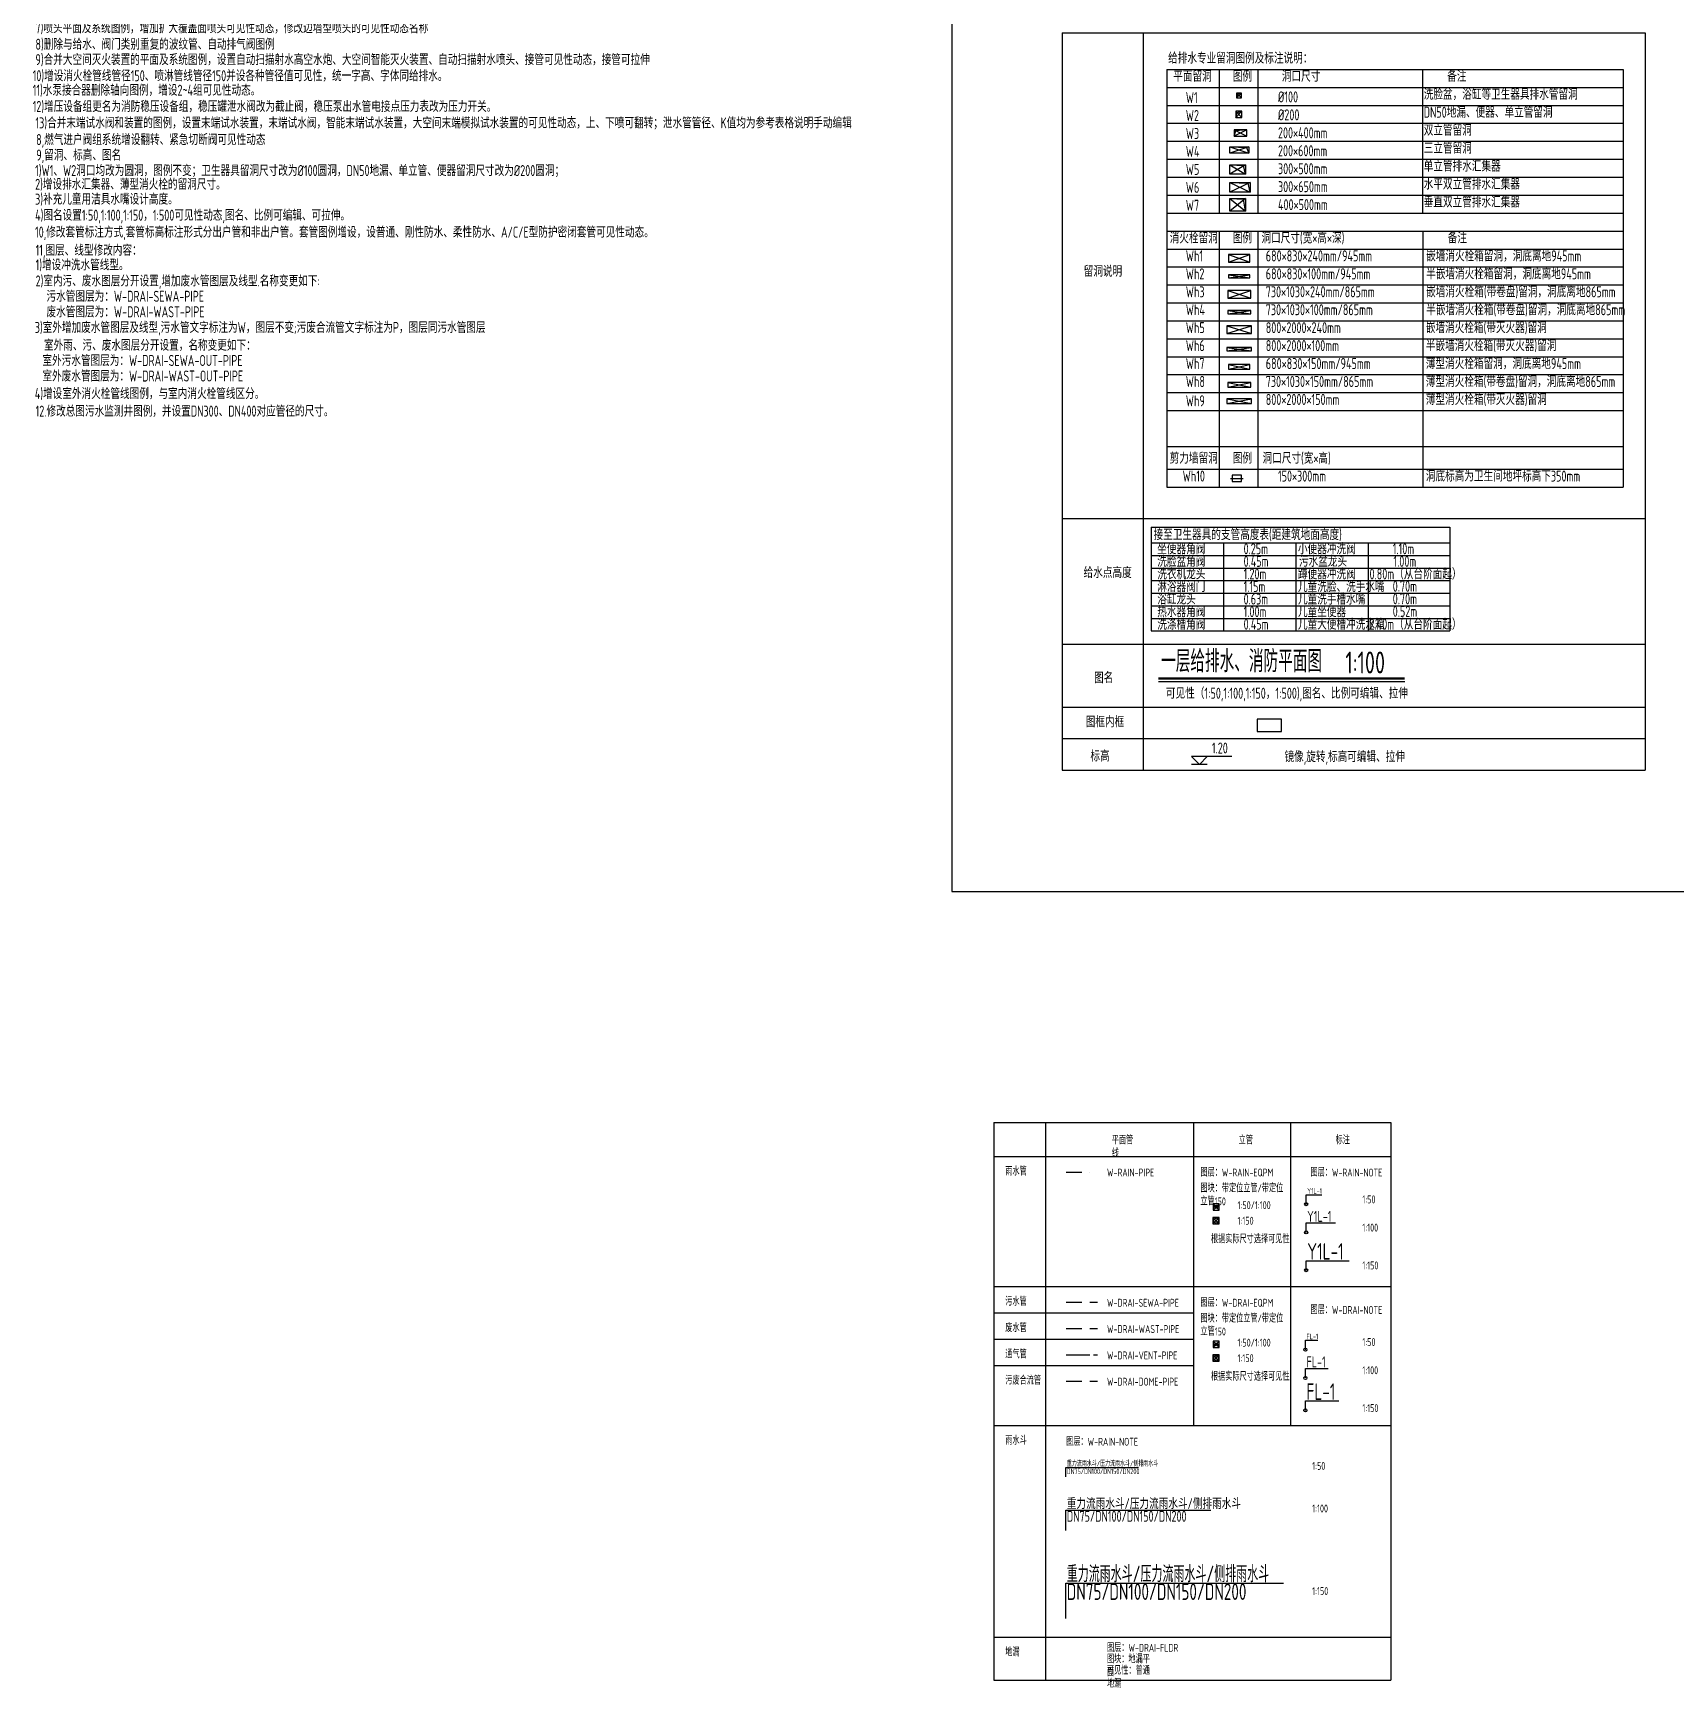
# Model space of a CAD drawing. Extents: x -84241 to 2571207, y -257021 to 1687411.
# Drawn here: x -3404 to 48859, y -82302 to -29891 of the extents above; entities that cross this region are included whole.
import ezdxf

# ---------------------------------------------------------------- set-up
doc = ezdxf.new("R2010")
doc.units = 0
doc.header["$LTSCALE"] = 1000
for name, pattern in [('BORDER', [1.75, 0.5, -0.25, 0.5, -0.25, 0, -0.25]), ('CENTER2', [1.125, 0.75, -0.125, 0.125, -0.125]), ('DASHDOT', [1, 0.5, -0.25, 0, -0.25]), ('DASHED', [0.75, 0.5, -0.25])]:
    doc.linetypes.add(name, pattern=pattern)
doc.layers.get('0').update_dxf_attribs({"linetype": 'CONTINUOUS'})
doc.layers.get('Defpoints').update_dxf_attribs({"linetype": 'CONTINUOUS'})
doc.layers.add('20200618更新内容', color=1, linetype='CONTINUOUS', plot=False)
for name, color, linetype in [('W-DRAI-EQPM', 50, 'CONTINUOUS'), ('W-DRAI-NOTE', 50, 'CONTINUOUS'), ('W-DRAI-SEWA-PIPE', 4, 'DASHED'), ('W-DRAI-VENT-PIPE', 5, 'CENTER2'), ('W-DRAI-WAST-PIPE', 4, 'BORDER'), ('W-HOLE', 231, 'CONTINUOUS'), ('W-HOLE-NOTE', 231, 'CONTINUOUS'), ('W-NOTE', 40, 'CONTINUOUS'), ('W-NOTE-NAME', 40, 'CONTINUOUS'), ('W-RAIN-EQPM', 60, 'CONTINUOUS'), ('W-RAIN-NOTE', 60, 'CONTINUOUS'), ('W-RAIN-PIPE', 6, 'DASHDOT')]:
    doc.layers.add(name, color=color, linetype=linetype)
doc.styles.add('TH-STYLE3', font='tssdeng.shx', dxfattribs={"width": 0.7, "bigfont": 'tssdchn.shx'})

# ---------------------------------------------------------------- blocks, each defined once
blk = doc.blocks.new('*U193')
at = {"layer": 'W-NOTE'}
blk.add_lwpolyline([(0, 0), (1074, 0), (1074, 821), (0, 821)], close=True, dxfattribs=at)
blk = doc.blocks.new('*U142')
at = {"layer": 'W-NOTE'}
blk.add_lwpolyline([(0, 0), (777, 0), (777, 400), (0, 400)], close=True, dxfattribs=at)
blk = doc.blocks.new('*U175')
at = {"layer": 'W-HOLE'}
for p, q in [((0, 0), (780, -240)), ((0, 0), (0, -240)), ((780, 0), (0, 0)), ((0, -240), (780, 0)), ((0, -240), (780, -240)), ((780, -240), (780, 0))]:
    blk.add_line(p, q, dxfattribs=at)
blk = doc.blocks.new('150×150留洞')
at = {"layer": 'Defpoints'}
for p, q in [((-75, 75), (75, -75)), ((-75, -75), (75, 75))]:
    blk.add_line(p, q, dxfattribs=at)
at = {"layer": 'W-HOLE'}
for p, q in [((-37.5, 37.5), (-75, -75)), ((75, 75), (-37.5, 37.5))]:
    blk.add_line(p, q, dxfattribs=at)
blk.add_lwpolyline([(-75, -75), (75, -75), (75, 75), (-75, 75)], close=True, dxfattribs=at)
blk = doc.blocks.new('200×200留洞')
at = {"layer": 'Defpoints'}
for p, q in [((100, 100), (-100, -100)), ((-100, 100), (100, -100))]:
    blk.add_line(p, q, dxfattribs=at)
at = {"layer": 'W-HOLE'}
for p in [(-100, -100), (100, 100)]:
    blk.add_line(p, (-50, 50), dxfattribs=at)
blk.add_lwpolyline([(-100, -100), (100, -100), (100, 100), (-100, 100)], close=True, dxfattribs=at)
blk = doc.blocks.new('200×400留洞')
at = {"layer": 'Defpoints'}
for p, q in [((400, 0), (0, -200)), ((0, 0), (400, -200))]:
    blk.add_line(p, q, dxfattribs=at)
at = {"layer": 'W-HOLE'}
for p in [(400, 0), (0, -200)]:
    blk.add_line(p, (60, -30), dxfattribs=at)
blk.add_lwpolyline([(0, -200), (400, -200), (400, 0), (0, 0)], close=True, dxfattribs=at)
blk = doc.blocks.new('*U140')
blk.add_lwpolyline([(0, -75), (300, -75), (300, 125), (0, 125)], close=True)
at = {"layer": 'Defpoints'}
blk.add_line((-50, 25), (350, 25), dxfattribs=at)
blk = doc.blocks.new('200×600留洞')
at = {"layer": 'Defpoints'}
for p, q in [((0, 0), (600, -200)), ((600, 0), (0, -200))]:
    blk.add_line(p, q, dxfattribs=at)
at = {"layer": 'W-HOLE'}
for p in [(0, 0), (600, -200)]:
    blk.add_line(p, (537, -21), dxfattribs=at)
blk.add_lwpolyline([(600, -200), (0, -200), (0, 0), (600, 0)], close=True, dxfattribs=at)
blk = doc.blocks.new('*U177')
at = {"layer": 'W-HOLE'}
for p, q in [((0, 0), (780, -100)), ((0, 0), (0, -100)), ((780, 0), (0, 0)), ((0, -100), (780, 0)), ((0, -100), (780, -100)), ((780, -100), (780, 0))]:
    blk.add_line(p, q, dxfattribs=at)
blk = doc.blocks.new('*U176')
at = {"layer": 'W-HOLE'}
for p, q in [((0, 0), (730, -100)), ((0, 0), (0, -100)), ((730, 0), (0, 0)), ((0, -100), (730, 0)), ((0, -100), (730, -100)), ((730, -100), (730, 0))]:
    blk.add_line(p, q, dxfattribs=at)
blk = doc.blocks.new('*U141')
at = {"layer": 'W-HOLE'}
for p, q in [((0, 0), (730, -240)), ((0, 0), (0, -240)), ((730, 0), (0, 0)), ((0, -240), (730, 0)), ((0, -240), (730, -240)), ((730, -240), (730, 0))]:
    blk.add_line(p, q, dxfattribs=at)
blk = doc.blocks.new('*U185')
at = {"layer": 'W-HOLE'}
for p, q in [((0, 0), (680, -100)), ((0, -100), (680, 0)), ((0, 0), (0, -100)), ((680, 0), (0, 0)), ((0, -100), (680, -100)), ((680, -100), (680, 0))]:
    blk.add_line(p, q, dxfattribs=at)
blk = doc.blocks.new('*U184')
at = {"layer": 'W-HOLE'}
for p, q in [((0, 0), (680, -240)), ((0, -240), (680, 0)), ((0, 0), (0, -240)), ((680, 0), (0, 0)), ((0, -240), (680, -240)), ((680, -240), (680, 0))]:
    blk.add_line(p, q, dxfattribs=at)
blk = doc.blocks.new('300×500留洞')
at = {"layer": 'Defpoints'}
for p, q in [((81460, -49287), (81960, -49587)), ((81960, -49287), (81460, -49587))]:
    blk.add_line(p, q, dxfattribs=at)
at = {"layer": 'W-HOLE'}
for p in [(81460, -49287), (81960, -49587)]:
    blk.add_line(p, (81897, -49308), dxfattribs=at)
blk.add_lwpolyline([(81960, -49587), (81460, -49587), (81460, -49287), (81960, -49287)], close=True, dxfattribs=at)
blk = doc.blocks.new('400×500留洞')
at = {"layer": 'Defpoints'}
for p, q in [((0, 400), (500, 0)), ((500, 400), (0, 0))]:
    blk.add_line(p, q, dxfattribs=at)
at = {"layer": 'W-HOLE'}
for p in [(0, 400), (500, 0)]:
    blk.add_line(p, (437, 379), dxfattribs=at)
blk.add_lwpolyline([(500, 0), (0, 0), (0, 400), (500, 400)], close=True, dxfattribs=at)
blk = doc.blocks.new('300×650留洞')
at = {"layer": 'Defpoints'}
for p, q in [((81460, -49859), (82110, -50159)), ((82110, -49859), (81460, -50159))]:
    blk.add_line(p, q, dxfattribs=at)
at = {"layer": 'W-HOLE'}
for p in [(81460, -49859), (82110, -50159)]:
    blk.add_line(p, (82047, -49880), dxfattribs=at)
blk.add_lwpolyline([(82110, -50159), (81460, -50159), (81460, -49859), (82110, -49859)], close=True, dxfattribs=at)
blk = doc.blocks.new('*U278')
at = {"layer": 'W-HOLE'}
for p, q in [((0, 0), (730, -150)), ((0, 0), (0, -150)), ((730, 0), (0, 0)), ((0, -150), (730, 0)), ((0, -150), (730, -150)), ((730, -150), (730, 0))]:
    blk.add_line(p, q, dxfattribs=at)
blk = doc.blocks.new('*U277')
at = {"layer": 'W-HOLE'}
for p, q in [((0, 0), (680, -150)), ((0, -150), (680, 0)), ((0, 0), (0, -150)), ((680, 0), (0, 0)), ((0, -150), (680, -150)), ((680, -150), (680, 0))]:
    blk.add_line(p, q, dxfattribs=at)
blk = doc.blocks.new('*U279')
at = {"layer": 'W-HOLE'}
for p, q in [((0, 0), (780, -150)), ((0, 0), (0, -150)), ((780, 0), (0, 0)), ((0, -150), (780, 0)), ((0, -150), (780, -150)), ((780, -150), (780, 0))]:
    blk.add_line(p, q, dxfattribs=at)
blk = doc.blocks.new('*U282')
for p, q in [((1033, 250), (-250, 250)), ((0, 0), (-250, 250)), ((250, 0), (-250, 0)), ((0, 0), (250, 250))]:
    blk.add_line(p, q)
at = {"style": 'TH-STYLE3', "width": 0.7}
blk.add_attdef('标高', (398, 350), '', height=350, dxfattribs=at)
blk = doc.blocks.new('*U283')
at = {"layer": 'W-NOTE-NAME'}
blk.add_line((0, -100), (7841, -100), dxfattribs=at)
at = {"layer": 'W-NOTE-NAME', "const_width": 70}
blk.add_lwpolyline([(0, 0), (7841, 0)], dxfattribs=at)
at = {"layer": 'W-NOTE-NAME', "style": 'TH-STYLE3', "width": 0.7}
for tag, p in [('图名100', (89, 201)), ('比例2', (5954, 159))]:
    blk.add_attdef(tag, p, '', height=700, dxfattribs=at)
blk = doc.blocks.new('*U408')
blk.add_circle((0, 0), 50)
at = {"layer": 'Defpoints', "color": 8}
for p, q in [((-100, 100), (100, -100)), ((100, 100), (-100, -100))]:
    blk.add_line(p, q, dxfattribs=at)
blk.add_lwpolyline([(-100, -100), (100, -100), (100, 100), (-100, 100)], close=True, dxfattribs=at)
for centre in [(-80, 80), (-80, -80)]:
    blk.add_circle(centre, 3.43, dxfattribs=at)
blk = doc.blocks.new('*U355')
blk.add_circle((0, 0), 75)
at = {"layer": 'Defpoints', "color": 8}
for p, q in [((-100, 100), (100, -100)), ((100, 100), (-100, -100))]:
    blk.add_line(p, q, dxfattribs=at)
blk.add_lwpolyline([(-100, -100), (100, -100), (100, 100), (-100, 100)], close=True, dxfattribs=at)
for centre in [(-80, 80), (-80, -80)]:
    blk.add_circle(centre, 3.43, dxfattribs=at)

msp = doc.modelspace()

# ---------------------------------------------------------------- linework, layer by layer
for p, q in [((29348.3016, -29890.8299), (29348.3016, -45344.6705)), ((29348.3016, -29890.8299), (47904.5596, -29890.8299)), ((31925.3082, -29890.8299), (31925.3082, -45344.6705)), ((47904.5596, -29890.8299), (47904.5596, -45344.6705)), ((29348.3016, -45344.6705), (29348.3016, -53344.6705)), ((29348.3016, -45344.6705), (47904.5596, -45344.6705)), ((29348.3016, -45344.6705), (47904.5596, -45344.6705)), ((29348.3016, -45344.6705), (47904.5596, -45344.6705)), ((31925.3082, -45344.6705), (31925.3082, -53344.6705)), ((47904.5596, -45344.6705), (47904.5596, -53344.6705)), ((29348.3016, -49344.6705), (47904.5596, -49344.6705)), ((29348.3016, -51344.6705), (47904.5596, -51344.6705)), ((29348.3016, -52344.6705), (47904.5596, -52344.6705)), ((29348.3016, -53344.6705), (47904.5596, -53344.6705)), ((27176.2217, -64559.8464), (39814.0312, -64559.8464)), ((27176.2217, -64559.8464), (27176.2217, -82301.6213)), ((28820.7938, -64559.8464), (28820.7938, -82301.6213)), ((33529.8477, -64559.8464), (33529.8477, -74204.0934)), ((36618.0882, -64559.8464), (36618.0882, -74204.0934)), ((39814.0312, -64559.8464), (39814.0312, -82301.6213)), ((27176.2217, -65638.1311), (39814.0312, -65638.1311)), ((27176.2217, -69781.319), (39814.0312, -69781.319)), ((27176.2217, -70618.3169), (33529.8477, -70618.3169)), ((27176.2217, -71455.3149), (33529.8477, -71455.3149)), ((27176.2217, -72292.3128), (33529.8477, -72292.3128)), ((27176.2217, -74204.0934), (39814.0312, -74204.0934)), ((27176.2217, -80936.2225), (39814.0312, -80936.2225)), ((27176.2217, -82301.6213), (39814.0312, -82301.6213))]:
    msp.add_line(p, q)
at = {"layer": 'W-DRAI-EQPM'}
for centre in [(37092.8739, -71790.4536), (37092.8739, -72688.7095), (37092.8739, -73720.8967)]:
    msp.add_circle(centre, 50, dxfattribs=at)
at = {"layer": 'W-DRAI-NOTE'}
for points in [[(37092.8739, -71790.4536), (37092.8739, -71490.4536), (37492.1136, -71490.4536)], [(37092.8739, -72688.7095), (37092.8739, -72388.7095), (37822.6339, -72388.7095)], [(37092.8739, -73720.8967), (37092.8739, -73420.8967), (38153.887, -73420.8967)]]:
    msp.add_lwpolyline(points, dxfattribs=at)
at = {"layer": 'W-DRAI-SEWA-PIPE'}
for p, q in [((29479.3738, -70282.1), (30479.3738, -70282.1)), ((29479.3738, -72793.0938), (30479.3738, -72793.0938))]:
    msp.add_line(p, q, dxfattribs=at)
at = {"layer": 'W-DRAI-VENT-PIPE'}
msp.add_line((29479.3738, -71956.0959), (30479.3738, -71956.0959), dxfattribs=at)
at = {"layer": 'W-DRAI-WAST-PIPE', "linetype": 'BORDER'}
msp.add_line((29479.3738, -71119.0979), (30479.3738, -71119.0979), dxfattribs=at)
at = {"layer": 'W-HOLE-NOTE'}
for p, q in [((32684.6091, -31052.1841), (32684.6091, -44344.6705)), ((32684.6091, -31052.1841), (47208.7337, -31052.1841)), ((34346.2677, -31052.1841), (34346.2677, -35623.6127)), ((35582.9245, -31052.1841), (35582.9245, -35623.6127)), ((40821.2523, -31052.1841), (40821.2523, -35623.6127)), ((47208.7337, -31052.1841), (47208.7337, -44344.6705)), ((32684.6091, -31623.6127), (47208.7337, -31623.6127)), ((32684.6091, -32195.0413), (47208.7337, -32195.0413)), ((32684.6091, -32766.4698), (47208.7337, -32766.4698)), ((32684.6091, -33337.8984), (47208.7337, -33337.8984)), ((32684.6091, -33909.327), (47208.7337, -33909.327)), ((32684.6091, -34480.7556), (47208.7337, -34480.7556)), ((32684.6091, -35052.1841), (47208.7337, -35052.1841)), ((32684.6091, -35623.6127), (47208.7337, -35623.6127)), ((32684.6091, -36195.0413), (47208.7337, -36195.0413)), ((34346.2677, -36195.0413), (34346.2677, -40193.327)), ((35582.9245, -36195.0413), (35582.9245, -40193.327)), ((40834.8211, -36195.0413), (40834.8211, -40193.327)), ((32684.6091, -36766.4698), (47208.7337, -36766.4698)), ((32684.6091, -37337.8984), (47208.7337, -37337.8984)), ((32684.6091, -37908.8984), (47208.7337, -37908.8984)), ((32684.6091, -38479.8984), (47208.7337, -38479.8984)), ((32684.6091, -39050.8984), (47208.7337, -39050.8984)), ((32684.6091, -39621.8984), (47208.7337, -39621.8984)), ((32684.6091, -40193.327), (47208.7337, -40193.327)), ((34346.2677, -40193.327), (34346.2677, -44344.6705)), ((35582.9245, -40193.327), (35582.9245, -44344.6705)), ((40834.8211, -40193.327), (40834.8211, -44344.6705)), ((32684.6091, -40764.327), (47208.7337, -40764.327)), ((32684.6091, -41335.327), (47208.7337, -41335.327)), ((32684.6091, -41906.327), (47208.7337, -41906.327)), ((32684.6091, -43048.7556), (47208.7337, -43048.7556)), ((32684.6091, -43773.2419), (47208.7337, -43773.2419)), ((32684.6091, -44344.6705), (47208.7337, -44344.6705))]:
    msp.add_line(p, q, dxfattribs=at)
at = {"layer": 'W-NOTE'}
for p, q in [((32183.1365, -45616.8346), (41690.4602, -45616.8346)), ((32183.1365, -45616.8346), (32183.1365, -48917.983)), ((32183.1365, -46117.983), (41690.4602, -46117.983)), ((34484.9674, -46117.983), (34484.9674, -48917.983)), ((36786.7983, -46117.983), (36786.7983, -48917.983)), ((39088.6293, -46117.983), (39088.6293, -48917.983)), ((41690.4602, -45616.8346), (41690.4602, -48917.983)), ((32183.1365, -46517.983), (41690.4602, -46517.983)), ((32183.1365, -46917.983), (41690.4602, -46917.983)), ((32183.1365, -47317.983), (41690.4602, -47317.983)), ((32183.1365, -47717.983), (41690.4602, -47717.983)), ((32183.1365, -48117.983), (41690.4602, -48117.983)), ((32183.1365, -48517.983), (41690.4602, -48517.983)), ((32183.1365, -48917.983), (41690.4602, -48917.983))]:
    msp.add_line(p, q, dxfattribs=at)
at = {"layer": 'W-RAIN-EQPM'}
for centre in [(37116.2481, -67158.5758), (37116.2481, -68056.8317), (37116.2481, -69258.6364)]:
    msp.add_circle(centre, 50, dxfattribs=at)
at = {"layer": 'W-RAIN-NOTE'}
for points in [[(37116.2481, -67158.5758), (37116.2481, -66858.5758), (37619.3637, -66858.5758)], [(37116.2481, -68056.8317), (37116.2481, -67756.8317), (38051.8853, -67756.8317)], [(37116.2481, -69258.6364), (37116.2481, -68958.6364), (38489.282, -68958.6364)], [(29464.5435, -75838.8965), (29464.5435, -75538.8965), (31778.2141, -75538.8965)], [(29464.5435, -77543.8028), (29464.5435, -76896.4378), (34083.0779, -76896.4378)], [(29464.5435, -80346.1402), (29464.5435, -79223.1763), (36396.395, -79223.1763)]]:
    msp.add_lwpolyline(points, dxfattribs=at)
at = {"layer": 'W-RAIN-PIPE'}
msp.add_line((29479.3738, -66138.912), (30479.3738, -66138.912), dxfattribs=at)

# ---------------------------------------------------------------- block references
for name, p in [('200×600留洞', (34688.5408, -33511.1241)), ('*U184', (34647.6631, -36944.9371)), ('*U185', (34647.6631, -37585.9371)), ('*U141', (34622.6631, -38086.9371)), ('*U176', (34622.6631, -38727.9371)), ('*U175', (34597.6631, -39212.0357)), ('*U177', (34597.6631, -39903.0357)), ('*U277', (34647.6631, -40441.3656)), ('*U278', (34622.6631, -41012.3656)), ('*U279', (34597.6631, -41532.3307))]:
    msp.add_blockref(name, p)
msp.add_blockref('*U282', (33720.9531, -53169.5078)).add_auto_attribs({'标高': '1.20'})
at = {"layer": '20200618更新内容', "color": 4}
for name, p in [('300×500留洞', (-46771.6, 15204.4126)), ('300×650留洞', (-46771.6, 15204.4124)), ('400×500留洞', (34688.5408, -35560.6149))]:
    msp.add_blockref(name, p, dxfattribs=at)
at = {"layer": 'W-DRAI-EQPM'}
for name, p in [('*U408', (34254.1803, -71619.8649)), ('*U355', (34251.1114, -72057.8088))]:
    msp.add_blockref(name, p, dxfattribs=at)
at = {"layer": 'W-HOLE'}
for name, p in [('150×150留洞', (34981.0201, -31881.7326)), ('200×200留洞', (34974.991, -32479.3532)), ('200×400留洞', (34824.549, -32973.4721)), ('*U140', (34757.773, -44092.2432))]:
    msp.add_blockref(name, p, dxfattribs=at)
at = {"layer": 'W-NOTE', "xscale": 100, "yscale": 100, "zscale": 100}
msp.add_blockref('*U193', (25842.8928, -57205.0415), dxfattribs=at)
at = {"layer": 'W-NOTE'}
msp.add_blockref('*U283', (32413.1026, -50432.4586), dxfattribs=at).add_auto_attribs({'比例2': '1:100', '图名100': '一层给排水、消防平面图'})
msp.add_blockref('*U142', (35553.4822, -52122.4063), dxfattribs=at)
at = {"layer": 'W-RAIN-EQPM'}
for name, p in [('*U355', (34251.1114, -67683.8012)), ('*U408', (34254.1803, -67245.8573))]:
    msp.add_blockref(name, p, dxfattribs=at)

# ---------------------------------------------------------------- texts
at = {"style": 'TH-STYLE3', "width": 0.7}
for s, height, p in [('11,图层、线型修改内容：', 350, (-3319.3486, -36980.4845)), ('1)增设冲洗水管线型。', 350, (-3319.3486, -37445.8107)), ('2)室内污、废水图层分开设置,增加废水管图层及线型.名称变更如下:', 350, (-3319.3486, -37956.9634)), ('污水管图层为：W-DRAI-SEWA-PIPE', 350, (-2971.9105, -38445.4836)), ('废水管图层为：W-DRAI-WAST-PIPE', 350, (-2971.9105, -38939.7272)), ('3)室外增加废水管图层及线型,污水管文字标注为W，图层不变;污废合流管文字标注为P，图层同污水管图层', 350, (-3345.0813, -39436.9331)), ('室外雨、污、废水图层分开设置，名称变更如下：', 350, (-3051.5702, -40002.0063)), ('室外污水管图层为：W-DRAI-SEWA-OUT-PIPE', 350, (-3102.5383, -40488.6995)), ('室外废水管图层为：W-DRAI-WAST-OUT-PIPE', 350, (-3102.5383, -40982.943)), ('4)增设室外消火栓管线图例，与室内消火栓管线区分。', 350, (-3345.0813, -41540.1421)), ('1:50/1:100', 250, (34934.6789, -67316.7105)), ('1:50', 250, (38906.8874, -67131.9886)), ('1:150', 250, (34934.6789, -67810.3259)), ('1:100', 250, (38906.8874, -68030.2444)), ('1:150', 250, (38906.8874, -69232.0492)), ('1:50/1:100', 250, (34934.6789, -71690.7181)), ('1:50', 250, (38906.8874, -71672.4236)), ('1:150', 250, (34934.6789, -72184.3335)), ('1:100', 250, (38906.8874, -72570.6794)), ('1:150', 250, (38906.8874, -73772.4841)), ('1:50', 250, (37310.3292, -75613.206)), ('1:100', 250, (37310.3292, -76966.6063)), ('1:150', 250, (37310.3292, -79594.44))]:
    msp.add_text(s, height=height, dxfattribs=at).set_placement(p)
at = {"color": 2, "style": 'TH-STYLE3', "width": 0.7}
msp.add_text('12.修改总图污水监测井图例，并设置DN300、DN400对应管径的尺寸。', height=350, dxfattribs=at).set_placement((-3319.3486, -42099.6287))
at = {"char_height": 250, "attachment_point": 1, "style": 'TH-STYLE3'}
for s, width, insert in [('平面管线', 701.874236, (30931.0686, -64997.8475)), ('立管', 701.874236, (34969.2783, -64997.8475)), ('标注', 701.874236, (38055.4457, -64997.8475)), ('雨水管', 701.874236, (27541.5863, -65993.3552)), ('污水管', 701.874236, (27541.5863, -70136.5432)), ('废水管', 701.874236, (27541.5863, -70973.5411)), ('通气管', 701.874236, (27541.5863, -71810.5391)), ('污废合流管', 1281.232228, (27541.5863, -72647.537)), ('雨水斗', 701.874236, (27541.5863, -74559.3176)), ('地漏', 701.874236, (27541.5863, -81291.4467))]:
    msp.add_mtext_dynamic_manual_height_columns(s, width=width, gutter_width=1250, heights=[0], dxfattribs=dict(at, insert=insert))
for s, insert, width in [('W-RAIN-PIPE', (30779.3755, -66027.8499), 1498.269231), ('图层：W-RAIN-EQPM', (33752.0643, -66027.8499), 2400.477555), ('图层：W-RAIN-NOTE', (37255.4761, -66027.8499), 2602.034604), ('图块：带定位立管/带定位立管150', (33752.0643, -66527.8499), 2829.741564), ('根据实际尺寸选择可见性', (34087.159, -68147.3502), 2400.477555), ('W-DRAI-SEWA-PIPE', (30779.3755, -70171.0378), 1498.269231), ('图层：W-DRAI-EQPM', (33752.0643, -70171.0378), 2400.477555), ('图块：带定位立管/带定位立管150', (33752.0643, -70671.0378), 2829.741564), ('图层：W-DRAI-NOTE', (37255.4761, -70401.8575), 2290.140079), ('W-DRAI-WAST-PIPE', (30779.3755, -71008.0358), 1498.269231), ('W-DRAI-VENT-PIPE', (30779.3755, -71845.0337), 1498.269231), ('W-DRAI-DOME-PIPE', (30779.3755, -72682.0317), 1498.269231), ('根据实际尺寸选择可见性', (34087.159, -72521.3578), 2400.477555), ('图层：W-RAIN-NOTE', (29479.4751, -74593.8123), 2624.289963), ('图层：W-DRAI-FLDR', (30779.3755, -81150.5294), 2875.071417), ('图块：地漏平面', (30779.3755, -81511.8909), 1498.269231), ('可见性：普通地漏', (30779.3755, -81873.2523), 1498.269231)]:
    msp.add_mtext(s, dxfattribs=dict(at, insert=insert, width=width))
at = {"layer": '20200618更新内容', "color": 1, "style": 'TH-STYLE3', "width": 0.7}
for s, p in [('7)喷头平面及系统图例，增加扩大覆盖面喷头可见性动态，修改边墙型喷头的可见性动态名称', (-3323.6198, -29901.2315)), ('8)删除与给水、阀门类别重复的波纹管、自动排气阀图例', (-3323.6198, -30425.7855)), ('9)合并大空间灭火装置的平面及系统图例，设置自动扫描射水高空水炮、大空间智能灭火装置、自动扫描射水喷头、接管可见性动态，接管可拉伸', (-3323.6198, -30914.4793)), ('10)增设消火栓管线管径150、喷淋管线管径150并设各种管径值可见性，统一字高、字体同给排水。', (-3412.5902, -31427.3514)), ('11)水泵接合器删除轴向图例，增设2~4组可见性动态。', (-3412.5902, -31887.8021)), ('12)增压设备组更名为消防稳压设备组，稳压罐泄水阀改为截止阀，稳压泵出水管电接点压力表改为压力开关。', (-3412.5902, -32405.4572)), ('13)合并末端试水阀和装置的图例，设置末端试水装置，末端试水阀，智能末端试水装置，大空间末端模拟试水装置的可见性动态，上、下喷可翻转；泄水管管径、K值均为参考表格说明手动编辑', (-3323.6198, -32926.9178))]:
    msp.add_text(s, height=350, dxfattribs=at).set_placement(p)
at = {"layer": '20200618更新内容', "color": 190, "style": 'TH-STYLE3', "width": 0.7}
msp.add_text('8,燃气进户阀组系统增设翻转、紧急切断阀可见性动态', height=350, dxfattribs=at).set_placement((-3303.0632, -33459.7796))
at = {"layer": '20200618更新内容', "color": 30, "style": 'TH-STYLE3', "width": 0.7}
msp.add_text('10,修改套管标注方式,套管标高标注形式分出户管和非出户管。套管图例增设，设普通、刚性防水、柔性防水、A/C/E型防护密闭套管可见性动态。', height=350, dxfattribs=at).set_placement((-3337.8817, -36402.7883))
at = {"layer": 'W-DRAI-NOTE', "style": 'TH-STYLE3', "width": 0.7}
for height, p in [(175, (37127.8739, -71455.4536)), (350, (37127.8739, -72353.7095)), (525, (37127.8739, -73385.8967))]:
    msp.add_text('FL-1', height=height, dxfattribs=at).set_placement(p)
at = {"layer": 'W-HOLE-NOTE', "style": 'TH-STYLE3', "width": 0.7}
for s, p in [('给排水专业留洞图例及标注说明：', (32723.8893, -30866.5054)), ('平面留洞', (32887.5001, -31445.4383)), ('图例', (34782.0089, -31445.4383)), ('洞口尺寸', (36344.1916, -31445.4383)), ('备注', (41606.2652, -31445.4383)), ('W1', (33287.1002, -32121.0093)), ('%%C100', (36220.9961, -32100.4743)), ('洗脸盆，浴缸等卫生器具排水管留洞', (40859.1261, -32016.8669)), ('W2', (33287.1002, -32692.4379)), ('%%C200', (36220.9961, -32671.9028)), ('DN50地漏、便器、单立管留洞', (40859.1261, -32588.2955)), ('W3', (33287.1002, -33263.8665)), ('200×400mm', (36220.9961, -33243.3314)), ('双立管留洞', (40859.1261, -33159.724)), ('W4', (33287.1002, -33835.295)), ('200×600mm', (36220.9961, -33814.76)), ('三立管留洞', (40859.1261, -33731.1526)), ('1)W1、W2洞口均改为圆洞，图例不变；卫生器具留洞尺寸改为%%C100圆洞，DN50地漏、单立管、便器留洞尺寸改为%%C200圆洞；', (-3334.484, -34444.3855)), ('9,留洞、标高、图名', (-3297.4461, -33950.6363)), ('W5', (33287.1002, -34406.7236)), ('300×500mm', (36220.9961, -34386.1886)), ('单立管排水汇集器', (40859.1261, -34302.5812)), ('2)增设排水汇集器、薄型消火栓的留洞尺寸。', (-3334.484, -34881.3611)), ('水平双立管排水汇集器', (40859.1261, -34874.0098)), ('3)补充儿童用洁具水嘴设计高度。', (-3334.484, -35354.4986)), ('W6', (33287.1002, -34978.1522)), ('300×650mm', (36220.9961, -34957.6171)), ('垂直双立管排水汇集器', (40859.1261, -35445.4383)), ('4)图名设置1:50,1:100,1:150，1:500可见性动态,图名、比例可编辑、可拉伸。', (-3334.484, -35865.2968)), ('W7', (33287.1002, -35549.5807)), ('400×500mm', (36220.9961, -35529.0457)), ('消火栓留洞', (32774.1032, -36588.2955)), ('图例', (34782.0089, -36588.2955)), ('洞口尺寸(宽×高×深)', (35695.6191, -36588.2955)), ('备注', (41621.6283, -36588.2955)), ('Wh1', (33287.1002, -37159.724)), ('680×830×240mm/945mm', (35831.4747, -37159.724)), ('嵌墙消火栓箱留洞，洞底离地945mm', (40936.1477, -37159.724)), ('Wh2', (33287.1002, -37730.724)), ('680×830×100mm/945mm', (35831.4747, -37730.724)), ('半嵌墙消火栓箱留洞，洞底离地945mm', (40936.1477, -37730.724)), ('Wh3', (33287.1002, -38301.724)), ('730×1030×240mm/865mm', (35831.4747, -38301.724)), ('嵌墙消火栓箱(带卷盘)留洞，洞底离地865mm', (40936.1477, -38301.724)), ('Wh4', (33287.1002, -38872.724)), ('730×1030×100mm/865mm', (35831.4747, -38872.724)), ('半嵌墙消火栓箱(带卷盘)留洞，洞底离地865mm', (40936.1477, -38872.724)), ('Wh5', (33287.1002, -39443.724)), ('800×2000×240mm', (35831.4747, -39443.724)), ('嵌墙消火栓箱(带灭火器)留洞', (40926.1046, -39443.724)), ('Wh6', (33287.1002, -40015.1526)), ('800×2000×100mm', (35831.4747, -40014.724)), ('半嵌墙消火栓箱(带灭火器)留洞', (40926.1046, -40014.724)), ('Wh7', (33287.1002, -40586.5812)), ('680×830×150mm/945mm', (35831.4747, -40586.1526)), ('薄型消火栓箱留洞，洞底离地945mm', (40926.1046, -40586.1526)), ('Wh8', (33287.1002, -41157.5812)), ('730×1030×150mm/865mm', (35831.4747, -41157.1526)), ('薄型消火栓箱(带卷盘)留洞，洞底离地865mm', (40926.1046, -41157.1526)), ('800×2000×150mm', (35831.4747, -41728.1526)), ('薄型消火栓箱(带灭火器)留洞', (40926.1046, -41728.5812)), ('Wh9', (33287.1002, -41770.648)), ('剪力墙留洞', (32774.1032, -43595.0675)), ('图例', (34782.0089, -43595.0675)), ('洞口尺寸(宽×高)', (35730.0701, -43595.0675)), ('Wh10', (33186.3368, -44166.4961)), ('150×300mm', (36220.9961, -44166.4961)), ('洞底标高为卫生间地坪标高下350mm', (40926.1046, -44166.4961))]:
    msp.add_text(s, height=350, dxfattribs=at).set_placement(p)
at = {"layer": 'W-NOTE', "style": 'TH-STYLE3', "width": 0.7}
for s, p in [('留洞说明', (30037.8397, -37649.5898)), ('接至卫生器具的支管高度表(距建筑地面高度)', (32261.0165, -46029.6817)), ('坐便器角阀', (32379.2764, -46480.2559)), ('小便器冲洗阀', (36857.7877, -46480.2559)), ('洗脸盆角阀', (32379.2764, -46880.2559)), ('0.25m', (35126.323, -46479.1124)), ('0.45m', (35126.323, -46879.1124)), ('污水盆龙头', (36888.7666, -46880.2559)), ('1.10m', (39873.5966, -46479.1124)), ('1.00m', (39896.3507, -46879.1124)), ('给水点高度', (30034.4674, -47234.7308)), ('洗衣机龙头', (32379.2764, -47280.2559)), ('1.20m', (35126.323, -47279.1124)), ('蹲便器冲洗阀', (36857.7877, -47280.2559)), ('0.80m（从台阶面起）', (39134.5765, -47279.1124)), ('淋浴器阀门', (32379.2764, -47680.2559)), ('浴缸龙头', (32379.2764, -48080.2559)), ('1.15m', (35126.323, -47679.1124)), ('儿童洗脸、洗手水嘴', (36857.7877, -47680.2559)), ('儿童洗手槽水嘴', (36857.7877, -48080.2559)), ('0.70m', (39873.5966, -47670.8679)), ('热水器角阀', (32379.2764, -48480.2559)), ('1.00m', (35126.323, -48479.1124)), ('0.63m', (35126.323, -48079.1124)), ('儿童坐便器', (36857.7877, -48480.2559)), ('0.70m', (39873.5966, -48070.8679)), ('0.52m', (39873.5966, -48470.8679)), ('洗涤槽角阀', (32379.2764, -48880.2559)), ('0.45m', (35126.323, -48879.1124)), ('儿童大便槽冲洗水箱', (36857.7877, -48880.2559)), ('2.40m（从台阶面起）', (39134.5765, -48879.1124)), ('图名', (30366.645, -50581.1325)), ('可见性（1:50,1:100,1:150，1:500),图名、比例可编辑、拉伸', (32655.1413, -51076.0564)), ('图框内框', (30101.5578, -51983.9537)), ('标高', (30250.3484, -53074.4345)), ('镜像,旋转,标高可编辑、拉伸', (36427.7493, -53094.7196))]:
    msp.add_text(s, height=350, dxfattribs=at).set_placement(p)
at = {"layer": 'W-RAIN-NOTE', "style": 'TH-STYLE3', "width": 0.7}
for s, height, p in [('Y1L-1', 175, (37151.2481, -66823.5758)), ('Y1L-1', 350, (37151.2481, -67721.8317)), ('Y1L-1', 525, (37151.2481, -68923.6364)), ('重力流雨水斗/压力流雨水斗/侧排雨水斗', 175, (29499.5435, -75503.8965)), ('DN75/DN100/DN150/DN200', 175, (29499.5435, -75748.8965)), ('重力流雨水斗/压力流雨水斗/侧排雨水斗', 350, (29499.5435, -76861.4378)), ('DN75/DN100/DN150/DN200', 350, (29499.5435, -77265.7569)), ('重力流雨水斗/压力流雨水斗/侧排雨水斗', 525, (29499.5435, -79188.1763)), ('DN75/DN100/DN150/DN200', 525, (29499.5435, -79752.5012))]:
    msp.add_text(s, height=height, dxfattribs=at).set_placement(p)

doc.saveas('drawing.dxf')
